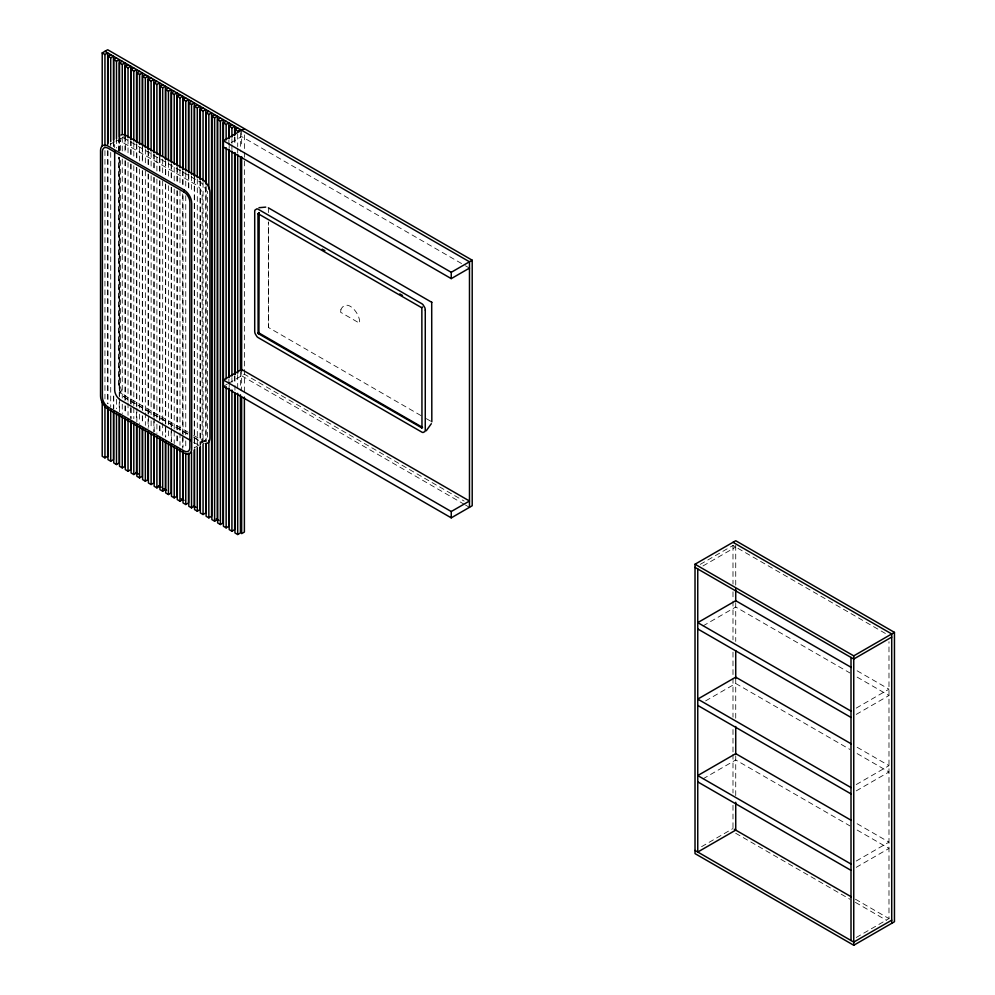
<?xml version="1.0" encoding="UTF-8"?>
<svg xmlns="http://www.w3.org/2000/svg" width="995" height="995" viewBox="0 0 995 995"><rect width="100%" height="100%" fill="white"/><g stroke="black" fill="none" stroke-linecap="round" stroke-linejoin="round"><path stroke-width="0.75" stroke-dasharray="4.97 3.73" d="M110.209 144.275L116.365 140.718M231.226 142.571L241.648 136.564L464.118 265.006M223.415 386.309L227.32 384.058M228.626 383.299L244.384 374.207L464.167 501.107M204.273 441.345L205.791 440.474M194.323 447.8L200.468 444.243M700.256 564.364L732.992 545.471L886.334 634.002M702.992 565.944L735.728 547.039M702.992 625.93L735.728 607.025L849.991 672.993M705.617 700.878L735.728 683.49L849.991 749.459M702.992 778.861L735.728 759.956L849.991 825.925M856.247 708.092L888.983 689.187L855.377 669.784M856.247 714.398L888.983 695.505L855.377 676.102M701.575 846.683L732.992 828.536M856.247 784.557L888.983 765.652L855.377 746.25M856.247 790.876L888.983 771.971L855.377 752.568M856.247 861.023L888.983 842.131L855.377 822.716M856.247 867.341L888.983 848.436L855.377 829.034M856.247 937.489L888.983 918.596L888.983 641.713M465.449 265.777L469.478 268.103M420.997 415.587L268.376 327.454L268.364 221.922L268.476 327.529M426.357 418.671L431.818 421.818M241.648 375.787L464.118 504.229M465.449 505L469.478 507.326M188.254 432.303L126.365 396.57A8.159 4.714 60 0 1 120.594 386.582L120.594 158.13M193.639 435.412L201.711 440.064A8.159 4.714 60 0 0 207.482 436.73L207.482 191.202M188.08 433.957L124.848 397.453A8.159 4.714 60 0 1 119.077 387.453L119.077 157.459M193.465 437.066L200.182 440.947A8.159 4.714 60 0 0 205.953 437.613M187.657 434.056L126.365 398.684A10.746 6.206 60 0 1 118.778 385.525L118.778 157.086M194.323 437.912L202.308 442.526A10.746 6.206 60 0 0 204.273 443.36M193.726 442.302L196.388 443.845A8.159 4.714 60 0 0 202.159 440.511L202.159 194.97A8.159 4.714 60 0 0 196.388 184.97L120.445 141.128A8.159 4.714 60 0 0 114.674 144.462L114.674 147.571M855.401 899.206L889.07 918.646M735.691 833.25L850.016 899.256M855.401 902.365L886.334 920.226M735.728 545.372L735.728 585.719M735.728 602.634L735.728 641.402M735.728 678.453L735.728 721.835M735.728 755.827L735.728 797.629M732.992 545.409L732.992 584.09M732.992 591.826L732.992 599.599M732.992 601.117L732.992 639.822M732.992 652.185L732.992 717.171M732.992 729.534L732.992 752.767M732.992 754.285L732.992 793.003M732.992 805.328L732.992 828.599M268.364 207.967L268.364 212.619M244.384 134.872L244.384 367.988M244.384 369.543L244.384 392.416M241.648 130.245L241.648 147.347M241.648 369.468L241.648 390.898M240.429 132.646L240.429 151.265M240.429 371.583L240.429 390.189M237.693 134.176L237.693 146.638M237.693 148.143L237.693 152.844M237.693 374.655L237.693 391.769M234.957 137.31L234.957 143.516M234.957 376.234L234.957 383.983M234.957 385.538L234.957 390.189M234.658 137.074L234.658 144.835M234.658 375.998L234.658 383.759M231.922 138.603L231.922 143.305M231.922 144.81L231.922 149.511M231.922 377.528L231.922 382.229M229.186 143.28L229.186 147.932M229.186 382.204L229.186 386.868M228.887 139.947L228.887 144.598M228.887 378.871L228.887 383.535M206.102 185.804L206.102 441.792M205.803 187.122L205.803 441.569M203.067 182.446L203.067 444.703M200.331 180.928L200.331 444.678M200.032 180.692L200.032 445.996M197.296 179.112L197.296 446.021M194.56 177.595L194.56 447.551M194.261 177.359L194.261 447.315M191.525 175.779L191.525 192.906M188.789 174.262L188.789 191.326M188.49 174.025L188.49 191.09M185.754 172.446L185.754 188.018M185.754 195.779L185.754 434.703M185.754 440.86L185.754 448.67M183.018 170.929L183.018 186.438M183.018 195.754L183.018 434.678M183.018 436.22L183.018 447.091M182.719 170.692L182.719 186.214M182.719 193.963L182.719 435.997M182.719 437.551L182.719 448.409M179.983 169.113L179.983 184.684M179.983 190.841L179.983 431.37M179.983 432.862L179.983 445.337M177.247 167.595L177.247 183.105M177.247 190.866L177.247 429.79M177.247 435.997L177.247 443.758M176.948 167.359L176.948 182.881M176.948 190.642L176.948 429.566M176.948 435.773L176.948 443.521M174.212 167.334L174.212 182.906M174.212 189.062L174.212 429.591M174.212 431.084L174.212 443.496M171.476 164.262L171.476 179.772M171.476 187.533L171.476 426.457M171.476 428.012L171.476 441.979M171.165 164.026L171.165 181.102M171.165 187.309L171.165 429.33M171.165 430.885L171.165 441.743M168.441 162.459L168.441 179.573M168.441 185.729L168.441 424.703M168.441 430.86L168.441 438.671M165.705 160.929L165.705 176.438M165.705 184.199L165.705 424.678M165.705 426.233L165.705 437.091M165.394 160.705L165.394 176.214M165.394 183.975L165.394 425.997M165.394 427.551L165.394 436.855M162.67 159.125L162.67 174.685M162.67 180.841L162.67 421.37M162.67 422.875L162.67 435.337M159.934 157.596L159.934 173.118M159.934 180.866L159.934 419.79M159.934 425.997L159.934 433.758M159.623 157.372L159.623 172.881M159.623 180.642L159.623 424.218M159.623 425.773L159.623 433.534M156.899 157.334L156.899 172.906M156.899 179.063L156.899 418.037M156.899 424.193L156.899 433.559M154.163 154.262L154.163 169.784M154.163 177.533L154.163 416.457M154.163 418.012L154.163 431.979M153.852 154.038L153.852 171.103M153.852 177.309L153.852 419.33M153.852 420.885L153.852 431.743M151.116 152.459L151.116 168.031M151.116 175.729L151.116 414.704M151.116 420.86L151.116 428.671M148.392 150.929L148.392 166.451M148.392 174.2L148.392 414.679M148.392 416.233L148.392 427.091M148.081 150.705L148.081 166.215M148.081 173.976L148.081 417.552M148.081 419.106L148.081 428.41M145.345 149.126L145.345 164.697M145.345 170.904L145.345 411.37M145.345 412.875L145.345 425.338M142.621 146.054L142.621 163.118M142.621 170.866L142.621 409.803M142.621 416.01L142.621 423.758M142.31 147.372L142.31 162.881M142.31 170.642L142.31 414.219M142.31 415.773L142.31 423.534M139.574 147.347L139.574 161.364M139.574 169.063L139.574 408.049M139.574 414.194L139.574 423.559M136.85 144.263L136.85 159.785M136.85 167.546L136.85 406.47M136.85 408.012L136.85 421.979M136.539 144.039L136.539 161.103M136.539 167.309L136.539 406.234M136.539 412.44L136.539 420.201M133.803 142.459L133.803 158.031M133.803 165.73L133.803 406.209M133.803 407.763L133.803 418.671M131.079 140.929L131.079 156.451M131.079 164.212L131.079 418.646M130.768 140.705L130.768 156.215M130.768 163.976L130.768 418.422M128.032 139.126L128.032 154.698M128.032 162.396L128.032 401.383M128.032 402.875L128.032 415.338M125.295 136.054L125.295 153.118M125.295 160.879L125.295 399.803M125.295 406.01L125.295 413.758M124.997 137.372L124.997 152.894M124.997 160.643L124.997 404.231M124.997 405.773L124.997 413.534M122.261 137.347L122.261 151.364M122.261 159.063L122.261 398.05M122.261 404.194L122.261 413.559M120.594 150.369L120.594 141.041A8.159 4.714 60 0 1 121.378 138.156M119.524 137.372L119.524 149.785M119.524 157.546L119.524 396.47M119.524 398.025L119.524 411.98M119.226 138.691L119.226 151.103M119.226 157.309L119.226 396.234M119.226 402.44L119.226 410.201M119.077 151.24L119.077 141.912A8.159 4.714 60 0 1 120.768 138.181M118.778 150.867L118.778 139.984A10.746 6.206 60 0 1 119.039 137.87M116.49 138.666L116.49 148.031M116.49 399.318L116.49 408.684M113.753 141.8L113.753 146.452M113.753 396.234L113.753 408.646M113.455 141.564L113.455 146.228M113.455 396.01L113.455 408.423M110.719 143.093L110.719 146.253M110.719 152.409L110.719 406.893M107.982 150.879L107.982 403.771M107.684 150.593L107.684 403.535M104.948 150.618L104.948 398.908M205.953 192.072A8.159 4.714 60 0 0 200.182 182.085L124.848 138.579A8.159 4.714 60 0 0 121.962 137.807M122.285 137.298A8.159 4.714 60 0 1 124.873 137.074M340.937 309.433L340.613 312.268L359.568 323.213C360.911 314.507 347.155 297.194 340.937 309.433"/><path stroke-width="1.49" d="M257.966 213.614L421.855 307.803L421.967 427.987L258.115 333.512L257.966 213.614L259.309 212.806M431.32 423.708L426.27 430.76M102.211 145.991L102.211 52.909L107.684 49.75L472.202 260.205L472.202 505.746L451.245 517.848L223.415 386.309M102.211 52.909L104.948 54.489L107.684 52.909L107.684 144.449M107.982 143.118L107.982 56.242L110.719 54.663M107.982 56.242L110.719 57.822L113.455 56.242L113.455 140.021M113.753 140.245L113.753 59.576L116.49 57.996M113.753 59.576L116.49 61.155L119.226 59.576L119.226 137.148M119.524 137.372L119.524 62.909L122.261 61.329M119.524 62.909L122.261 64.476L124.997 62.909L124.997 135.817M125.295 136.054L125.295 66.23L128.032 64.663M125.295 66.23L128.032 67.809L130.768 66.23L130.768 139.151M131.079 139.387L131.079 69.563L133.803 67.996M131.079 69.563L133.803 71.142L136.539 69.563L136.539 142.484M136.85 142.72L136.85 72.896L139.574 71.317M136.85 72.896L139.574 74.476L142.31 72.896L142.31 144.263M142.621 146.054L142.621 76.229L145.345 74.65M142.621 76.229L145.345 77.809L148.081 76.229L148.081 149.15M148.392 149.387L148.392 79.563L151.116 77.983M148.392 79.563L151.116 81.142L153.852 79.563L153.852 152.484M154.163 152.708L154.163 82.896L156.899 81.316M154.163 82.896L156.899 84.475L159.623 82.896L159.623 155.817M159.934 156.041L159.934 86.229L162.67 84.65M159.934 86.229L162.67 87.809L165.394 86.229L165.394 159.15M165.705 159.374L165.705 89.562L168.441 87.983M165.705 89.562L168.441 91.142L171.165 89.562L171.165 160.929M171.476 162.707L171.476 92.896L174.212 91.316M171.476 92.896L174.212 94.475L176.948 92.896L176.948 164.262M177.247 166.041L177.247 96.229L179.983 94.649M177.247 96.229L179.983 97.808L182.719 96.229L182.719 169.15M183.018 169.374L183.018 99.562L185.754 97.983M183.018 99.562L185.754 101.142L188.49 99.562L188.49 170.929M188.789 172.707L188.789 102.895L191.525 101.316M188.789 102.895L191.525 104.475L194.261 102.895L194.261 175.804M194.56 176.04L194.56 106.229L197.296 104.649M194.56 106.229L197.296 107.796L200.032 106.229L200.032 179.137M200.331 179.374L200.331 109.549L203.067 107.982M200.331 109.549L203.067 111.129L205.803 109.549L205.803 182.471M206.102 184.249L206.102 112.883L208.838 111.303M206.102 112.883L208.838 114.462L211.574 112.883L211.574 516.268L208.838 517.848L206.102 516.268L206.102 443.347M211.873 116.216L214.609 117.796L217.345 116.216L217.345 519.601L214.609 521.181L211.873 519.601L211.873 116.216L214.609 114.636M217.644 119.549L220.38 121.129L223.116 119.549L223.116 522.935L220.38 524.514L217.644 522.935L217.644 119.549L220.38 117.97M228.887 388.187L228.887 526.268L226.151 527.847L223.415 526.268L223.415 122.882L226.151 121.303M223.415 122.882L226.151 124.462L228.887 122.882L228.887 138.404M229.186 138.628L229.186 126.216L231.922 124.636M229.186 126.216L231.922 127.795L234.658 126.216L234.658 135.519M234.957 134.201L234.957 129.549L237.693 127.969M240.429 129.549L237.693 131.129L234.957 129.549M244.384 128.666L223.415 140.768L451.245 272.307L472.202 260.205M257.966 332.989L258.911 332.442L259.16 212.743M258.364 333.723L259.309 333.176L422.552 427.415L421.606 427.962M102.211 401.992L102.211 456.282L104.948 457.862L107.684 456.282L107.684 408.199M107.982 408.423L107.982 459.615L110.719 461.195L113.455 459.615L113.455 411.52M113.753 411.756L113.753 462.949L116.49 464.528L119.226 462.949L119.226 414.853M119.524 415.089L119.524 466.282L122.261 467.861L124.997 466.282L124.997 418.186M223.415 147.086L451.245 278.625L469.478 268.103M125.295 418.422L125.295 469.615L128.032 471.195L130.768 469.615L130.768 421.519M421.606 307.604L422.552 307.057M131.079 421.756L131.079 472.948L133.803 474.528L136.539 472.948L136.539 424.853M136.85 425.089L136.85 476.282L139.574 477.861L142.31 476.282L142.31 428.186M142.621 428.41L142.621 479.615L145.345 481.194L148.081 479.615L148.081 431.519M148.392 431.743L148.392 482.948L151.116 484.528L153.852 482.948L153.852 434.852M154.163 435.076L154.163 486.281L156.899 487.861L159.623 486.281L159.623 438.186M159.934 438.409L159.934 489.615L162.67 491.194L165.394 489.615L165.394 441.519M165.705 441.743L165.705 492.948L168.441 494.527L171.165 492.948L171.165 444.852M171.476 445.076L171.476 496.281L174.212 497.848L176.948 496.281L176.948 448.185M177.247 448.409L177.247 499.602L179.983 501.181L182.719 499.602L182.719 451.506M183.018 451.742L183.018 502.935L185.754 504.515L188.49 502.935L188.49 453.297M188.789 453.521L188.789 506.268L191.525 507.848L194.261 506.268L194.261 450.424M194.56 449.093L194.56 509.602L197.296 511.181L200.032 509.602L200.032 447.551M200.331 446.22L200.331 512.935L203.067 514.514L205.803 512.935L205.803 444.678M229.186 388.411L229.186 529.601L231.922 531.181L234.658 529.601L234.658 393.062M234.957 393.299L234.957 532.934L237.693 534.514L240.429 532.934L240.429 394.853M451.245 511.529L469.478 501.007L241.648 369.468L223.415 379.99L451.245 511.529L451.245 517.848M695.02 564.227L735.728 540.733L894.455 632.372L894.455 921.743L853.747 945.25L695.02 853.611L695.02 564.227L853.747 655.867L894.455 632.372M891.719 637.098L853.747 659.026L695.02 567.386M891.719 920.176L853.747 942.091L695.02 850.451M258.986 207.694L265.74 207.122M104.948 51.33L469.478 261.784L469.478 507.326M268.376 207.843L431.818 302.343M322.206 249.123L324.88 250.665M399.803 293.923L402.49 295.465M732.992 542.312L891.719 633.939L891.719 923.323M851.347 667.458L735.728 600.706L697.756 622.634L851.011 711.114M697.756 628.952L851.011 717.432M851.347 743.924L735.728 677.172L697.756 699.099L851.011 787.58M697.756 705.418L851.011 793.898M851.347 820.39L735.728 753.65L697.756 775.565L851.011 864.046M191.065 440.76L120.445 399.99A8.159 4.714 60 0 1 114.674 390.003L114.674 150.68M697.756 781.883L851.011 870.364M135.768 472.501L138.454 474.055M158.553 485.659L161.24 487.202M163.914 488.756L166.6 490.299M181.339 498.818L184.013 500.361M193.403 505.771L196.077 507.326M216.189 518.93L218.863 520.472M734.335 829.308L851.359 896.868M431.706 302.132L431.818 421.818M259.309 333.176L258.911 332.442M853.747 655.867L853.747 945.25M851.011 657.446L851.011 940.511M735.728 588.804L735.728 601.179M735.728 650.68L735.728 678.528M735.728 726.474L735.728 754.322M735.728 802.268L735.728 830.116L697.756 852.031L697.756 568.966M451.245 272.307L451.245 278.625M425.263 310.079L425.263 429.716A5.634 3.259 60 0 1 424.79 431.631L423.074 432.489A4.751 2.749 60 0 1 421.718 432.041L258.252 337.666A4.751 2.749 60 0 1 256.897 336.546L255.18 333.698A5.634 3.259 60 0 1 254.708 331.235L254.708 211.612A5.671 3.271 60 0 1 254.969 210.094L256.897 208.826A4.751 2.749 60 0 1 258.252 209.286L421.718 303.649A4.751 2.749 60 0 1 423.074 304.768L424.79 307.617A5.634 3.259 60 0 1 425.263 310.079M244.384 397.08L244.384 532.051L241.648 533.631L241.648 397.104M241.648 156.625L241.648 371.123M240.429 157.471L240.429 370.028M237.693 154.399L237.693 373.15M237.693 393.323L237.693 534.514M234.957 152.82L234.957 374.68M234.658 152.596L234.658 374.456M231.922 127.795L231.922 137.099M231.922 151.066L231.922 376.035M231.922 389.99L231.922 531.181M229.186 149.486L229.186 377.553M228.887 149.262L228.887 377.329M226.151 124.462L226.151 139.972M226.151 147.733L226.151 378.908M226.151 386.657L226.151 527.847M220.38 121.129L220.38 524.514M214.609 117.796L214.609 521.181M208.838 114.462L208.838 188.938M208.838 440.275L208.838 517.848M203.067 111.129L203.067 180.953M203.067 444.703L203.067 514.514M197.296 107.796L197.296 177.62M197.296 447.576L197.296 511.181M191.525 104.475L191.525 174.287M191.525 452.004L191.525 507.848M185.754 101.142L185.754 170.953M185.754 453.322L185.754 504.515M179.983 97.808L179.983 167.62M179.983 449.989L179.983 501.181M174.212 94.475L174.212 164.287M174.212 446.655L174.212 497.848M168.441 91.142L168.441 160.954M168.441 443.322L168.441 494.527M162.67 87.809L162.67 156.078M162.67 439.989L162.67 491.194M156.899 84.475L156.899 154.287M156.899 436.656L156.899 487.861M151.116 81.142L151.116 150.954M151.116 433.322L151.116 484.528M145.345 77.809L145.345 147.633M145.345 429.989L145.345 481.194M139.574 74.476L139.574 144.3M139.574 426.656L139.574 477.861M133.803 71.142L133.803 140.967M133.803 423.335L133.803 474.528M128.032 67.809L128.032 137.633M128.032 420.002L128.032 471.195M122.261 64.476L122.261 134.3M122.261 416.669L122.261 467.861M116.49 61.155L116.49 138.728M116.49 413.335L116.49 464.528M110.719 57.822L110.719 141.601M110.719 410.002L110.719 461.195M104.948 54.489L104.948 146.016M104.948 405.114L104.948 457.862M121.004 135.071A10.746 6.206 60 0 1 126.365 135.606L202.308 179.448A10.746 6.206 60 0 1 209.908 192.607L209.908 438.136A10.746 6.206 60 0 1 206.114 443.546M184.087 189.97L108.144 146.128A10.746 6.206 60 0 0 100.545 150.506L100.545 396.047A10.746 6.206 60 0 0 108.144 409.206L184.087 453.048A10.746 6.206 60 0 0 191.687 448.658L191.687 203.129A10.746 6.206 60 0 0 184.087 189.97M184.087 192.072L108.144 148.23A8.159 4.714 60 0 0 102.373 151.563L102.373 397.104A8.159 4.714 60 0 0 108.144 407.092L184.087 450.946A8.159 4.714 60 0 0 189.858 447.613L189.858 202.072A8.159 4.714 60 0 0 184.087 192.072"/></g></svg>
